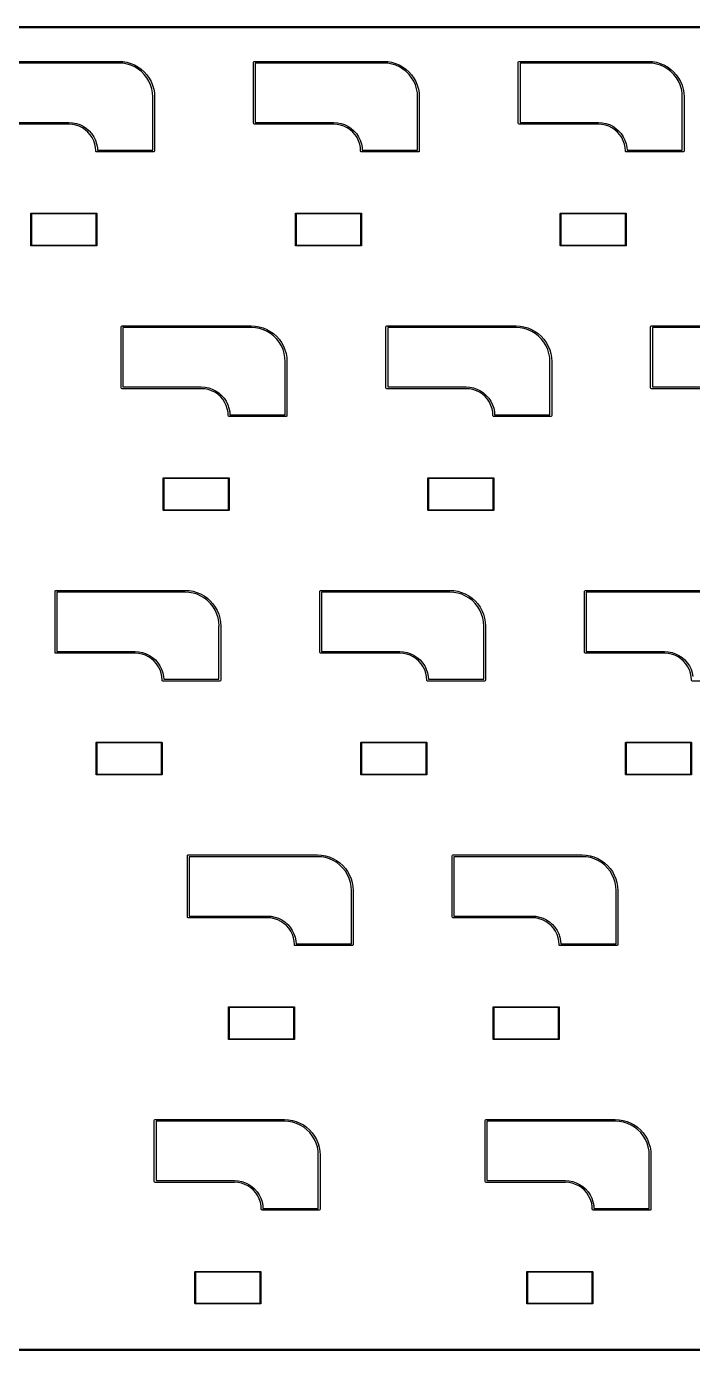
# Model space of a CAD drawing. Extents: x 19 to 403, y -177 to -75.
# Drawn here: x 286.3 to 334.2, y -177.1 to -81.7 of the extents above; entities that cross this region are included whole.
import ezdxf

# ---------------------------------------------------------------- set-up
doc = ezdxf.new("R2010")
doc.units = 0
doc.layers.add('BLACK', color=7, linetype='CONTINUOUS')

msp = doc.modelspace()

# ---------------------------------------------------------------- linework, layer by layer
at = {"layer": 'BLACK', "linetype": 'CONTINUOUS'}
for p, q in [((335.122, -81.8069), (211.139, -81.8087)), ((211.143, -81.7087), (335.122, -81.7069)), ((283.625, -84.2177), (292.925, -84.2177)), ((292.925, -84.3447), (283.688, -84.3447)), ((292.925, -84.2177), (293.212, -84.2339)), ((292.934, -84.3409), (292.925, -84.3447)), ((293.219, -84.3581), (292.934, -84.3409)), ((293.212, -84.2339), (293.495, -84.282)), ((293.509, -84.4112), (293.219, -84.3581)), ((293.495, -84.282), (293.772, -84.3616)), ((293.791, -84.4989), (293.509, -84.4112)), ((293.772, -84.3616), (294.037, -84.4716)), ((294.059, -84.6199), (293.791, -84.4989)), ((294.037, -84.4716), (294.289, -84.6107)), ((294.312, -84.7724), (294.059, -84.6199)), ((294.289, -84.6107), (294.523, -84.777)), ((294.544, -84.9542), (294.312, -84.7724)), ((294.523, -84.777), (294.738, -84.9686)), ((302.611, -84.2812), (302.63, -84.2363)), ((302.611, -88.6812), (302.611, -84.2812)), ((302.63, -84.2363), (302.675, -84.2177)), ((302.675, -84.2177), (311.975, -84.2177)), ((311.975, -84.3447), (302.738, -84.3447)), ((302.738, -84.3447), (302.738, -88.6178)), ((311.975, -84.2177), (312.262, -84.2339)), ((311.984, -84.3409), (311.975, -84.3447)), ((312.269, -84.3581), (311.984, -84.3409)), ((312.262, -84.2339), (312.545, -84.282)), ((312.559, -84.4112), (312.269, -84.3581)), ((312.545, -84.282), (312.822, -84.3616)), ((312.841, -84.4989), (312.559, -84.4112)), ((312.822, -84.3616), (313.087, -84.4716)), ((313.109, -84.6199), (312.841, -84.4989)), ((313.087, -84.4716), (313.339, -84.6107)), ((313.362, -84.7724), (313.109, -84.6199)), ((313.339, -84.6107), (313.573, -84.777)), ((313.594, -84.9542), (313.362, -84.7724)), ((313.573, -84.777), (313.788, -84.9686)), ((321.661, -84.2812), (321.68, -84.2363)), ((321.661, -88.6812), (321.661, -84.2812)), ((321.68, -84.2363), (321.725, -84.2177)), ((321.725, -84.2177), (331.025, -84.2177)), ((331.025, -84.3447), (321.788, -84.3447)), ((321.788, -84.3447), (321.788, -88.6178)), ((331.025, -84.2177), (331.312, -84.2339)), ((331.034, -84.3409), (331.025, -84.3447)), ((331.319, -84.3581), (331.034, -84.3409)), ((331.312, -84.2339), (331.595, -84.282)), ((331.609, -84.4112), (331.319, -84.3581)), ((331.595, -84.282), (331.872, -84.3616)), ((331.891, -84.4989), (331.609, -84.4112)), ((331.872, -84.3616), (332.137, -84.4716)), ((332.159, -84.6199), (331.891, -84.4989)), ((332.137, -84.4716), (332.389, -84.6107)), ((332.412, -84.7724), (332.159, -84.6199)), ((332.389, -84.6107), (332.623, -84.777)), ((332.644, -84.9542), (332.412, -84.7724)), ((332.623, -84.777), (332.838, -84.9686)), ((294.752, -85.1626), (294.544, -84.9542)), ((294.738, -84.9686), (294.929, -85.1829)), ((294.934, -85.3946), (294.752, -85.1626)), ((294.929, -85.1829), (295.096, -85.4174)), ((295.086, -85.6469), (294.934, -85.3946)), ((295.207, -85.9157), (295.086, -85.6469)), ((295.096, -85.4174), (295.235, -85.669)), ((295.235, -85.669), (295.345, -85.9346)), ((313.802, -85.1626), (313.594, -84.9542)), ((313.788, -84.9686), (313.979, -85.1829)), ((313.984, -85.3946), (313.802, -85.1626)), ((313.979, -85.1829), (314.146, -85.4174)), ((314.136, -85.6469), (313.984, -85.3946)), ((314.257, -85.9157), (314.136, -85.6469)), ((314.146, -85.4174), (314.285, -85.669)), ((314.285, -85.669), (314.395, -85.9346)), ((332.852, -85.1626), (332.644, -84.9542)), ((332.838, -84.9686), (333.029, -85.1829)), ((333.034, -85.3946), (332.852, -85.1626)), ((333.029, -85.1829), (333.196, -85.4174)), ((333.186, -85.6469), (333.034, -85.3946)), ((333.307, -85.9157), (333.186, -85.6469)), ((333.196, -85.4174), (333.335, -85.669)), ((333.335, -85.669), (333.445, -85.9346)), ((295.295, -86.1971), (295.207, -85.9157)), ((295.348, -86.487), (295.295, -86.1971)), ((295.345, -85.9346), (295.424, -86.2108)), ((295.365, -86.772), (295.348, -86.487)), ((295.424, -86.2108), (295.472, -86.4942)), ((295.472, -86.4942), (295.488, -86.7811)), ((314.345, -86.1971), (314.257, -85.9157)), ((314.398, -86.487), (314.345, -86.1971)), ((314.395, -85.9346), (314.474, -86.2108)), ((314.415, -86.772), (314.398, -86.487)), ((314.474, -86.2108), (314.522, -86.4942)), ((314.522, -86.4942), (314.538, -86.7811)), ((333.395, -86.1971), (333.307, -85.9157)), ((333.448, -86.487), (333.395, -86.1971)), ((333.445, -85.9346), (333.524, -86.2108)), ((333.465, -86.772), (333.448, -86.487)), ((333.524, -86.2108), (333.572, -86.4942)), ((333.572, -86.4942), (333.588, -86.7811)), ((295.361, -86.7812), (295.362, -86.7811)), ((295.361, -90.6178), (295.361, -86.7812)), ((295.362, -86.7811), (295.365, -86.772)), ((295.488, -86.7811), (295.488, -86.7812)), ((295.488, -86.7812), (295.488, -90.6812)), ((314.411, -86.7812), (314.412, -86.7811)), ((314.411, -90.6178), (314.411, -86.7812)), ((314.412, -86.7811), (314.415, -86.772)), ((314.538, -86.7811), (314.538, -86.7812)), ((314.538, -86.7812), (314.538, -90.6812)), ((333.462, -86.7811), (333.465, -86.772)), ((333.462, -86.7812), (333.462, -86.7811)), ((333.462, -90.6178), (333.462, -86.7812)), ((333.588, -86.7811), (333.589, -86.7812)), ((333.589, -86.7812), (333.589, -90.6812)), ((283.688, -88.6178), (289.325, -88.6178)), ((289.325, -88.6178), (289.594, -88.6354)), ((289.594, -88.6354), (289.859, -88.6881)), ((302.738, -88.6178), (308.375, -88.6178)), ((308.375, -88.6178), (308.644, -88.6354)), ((308.644, -88.6354), (308.909, -88.6881)), ((321.788, -88.6178), (327.425, -88.6178)), ((327.425, -88.6178), (327.694, -88.6354)), ((327.694, -88.6354), (327.959, -88.6881)), ((289.325, -88.7447), (283.625, -88.7447)), ((289.334, -88.7412), (289.325, -88.7447)), ((289.578, -88.7572), (289.334, -88.7412)), ((289.827, -88.8067), (289.578, -88.7572)), ((290.068, -88.8883), (289.827, -88.8067)), ((289.859, -88.6881), (290.115, -88.7748)), ((290.295, -89.0006), (290.068, -88.8883)), ((290.115, -88.7748), (290.357, -88.8942)), ((290.506, -89.1416), (290.295, -89.0006)), ((290.357, -88.8942), (290.581, -89.0442)), ((290.697, -89.309), (290.506, -89.1416)), ((290.581, -89.0442), (290.784, -89.2221)), ((290.865, -89.4999), (290.697, -89.309)), ((290.784, -89.2221), (290.962, -89.4251)), ((291.006, -89.7109), (290.865, -89.4999)), ((290.962, -89.4251), (291.112, -89.6495)), ((302.63, -88.7262), (302.611, -88.6812)), ((302.675, -88.7447), (302.63, -88.7262)), ((308.375, -88.7447), (302.675, -88.7447)), ((308.384, -88.7412), (308.375, -88.7447)), ((308.628, -88.7572), (308.384, -88.7412)), ((308.877, -88.8067), (308.628, -88.7572)), ((309.118, -88.8883), (308.877, -88.8067)), ((308.909, -88.6881), (309.165, -88.7748)), ((309.345, -89.0006), (309.118, -88.8883)), ((309.165, -88.7748), (309.407, -88.8942)), ((309.556, -89.1416), (309.345, -89.0006)), ((309.407, -88.8942), (309.631, -89.0442)), ((309.747, -89.309), (309.556, -89.1416)), ((309.631, -89.0442), (309.834, -89.2221)), ((309.915, -89.4999), (309.747, -89.309)), ((309.834, -89.2221), (310.012, -89.4251)), ((310.056, -89.7109), (309.915, -89.4999)), ((310.012, -89.4251), (310.162, -89.6495)), ((321.68, -88.7262), (321.661, -88.6812)), ((321.725, -88.7447), (321.68, -88.7262)), ((327.425, -88.7447), (321.725, -88.7447)), ((327.434, -88.7412), (327.425, -88.7447)), ((327.678, -88.7572), (327.434, -88.7412)), ((327.927, -88.8067), (327.678, -88.7572)), ((328.168, -88.8883), (327.927, -88.8067)), ((327.959, -88.6881), (328.215, -88.7748)), ((328.395, -89.0006), (328.168, -88.8883)), ((328.215, -88.7748), (328.457, -88.8942)), ((328.606, -89.1416), (328.395, -89.0006)), ((328.457, -88.8942), (328.681, -89.0442)), ((328.797, -89.309), (328.606, -89.1416)), ((328.681, -89.0442), (328.884, -89.2221)), ((328.965, -89.4999), (328.797, -89.309)), ((328.884, -89.2221), (329.062, -89.4251)), ((329.106, -89.7109), (328.965, -89.4999)), ((329.062, -89.4251), (329.212, -89.6495)), ((291.118, -89.9386), (291.006, -89.7109)), ((291.112, -89.6495), (291.231, -89.8916)), ((291.199, -90.179), (291.118, -89.9386)), ((291.249, -90.4279), (291.199, -90.179)), ((291.231, -89.8916), (291.318, -90.1472)), ((291.265, -90.6727), (291.249, -90.4279)), ((291.318, -90.1472), (291.371, -90.4119)), ((291.371, -90.4119), (291.384, -90.6178)), ((310.168, -89.9386), (310.056, -89.7109)), ((310.162, -89.6495), (310.281, -89.8916)), ((310.249, -90.179), (310.168, -89.9386)), ((310.299, -90.4279), (310.249, -90.179)), ((310.281, -89.8916), (310.368, -90.1472)), ((310.315, -90.6727), (310.299, -90.4279)), ((310.368, -90.1472), (310.421, -90.4119)), ((310.421, -90.4119), (310.434, -90.6178)), ((329.218, -89.9386), (329.106, -89.7109)), ((329.212, -89.6495), (329.331, -89.8916)), ((329.299, -90.179), (329.218, -89.9386)), ((329.349, -90.4279), (329.299, -90.179)), ((329.331, -89.8916), (329.418, -90.1472)), ((329.365, -90.6727), (329.349, -90.4279)), ((329.418, -90.1472), (329.471, -90.4119)), ((329.471, -90.4119), (329.484, -90.6178)), ((291.262, -90.6812), (291.265, -90.6727)), ((291.272, -90.7076), (291.262, -90.6812)), ((291.262, -90.6812), (291.262, -90.6812)), ((291.28, -90.7261), (291.272, -90.7076)), ((291.28, -90.7262), (291.28, -90.7261)), ((291.28, -90.7261), (291.28, -90.7261)), ((291.299, -90.7339), (291.28, -90.7262)), ((291.325, -90.7447), (291.299, -90.7339)), ((295.425, -90.7447), (291.325, -90.7447)), ((291.384, -90.6178), (295.361, -90.6178)), ((295.47, -90.7262), (295.425, -90.7447)), ((295.488, -90.6812), (295.47, -90.7262)), ((310.311, -90.6812), (310.315, -90.6727)), ((310.322, -90.7076), (310.311, -90.6812)), ((310.311, -90.6812), (310.311, -90.6812)), ((310.33, -90.7261), (310.322, -90.7076)), ((310.33, -90.7262), (310.33, -90.7261)), ((310.33, -90.7261), (310.33, -90.7261)), ((310.349, -90.7339), (310.33, -90.7262)), ((310.375, -90.7447), (310.349, -90.7339)), ((314.475, -90.7447), (310.375, -90.7447)), ((310.434, -90.6178), (314.411, -90.6178)), ((314.52, -90.7262), (314.475, -90.7447)), ((314.538, -90.6812), (314.52, -90.7262)), ((329.361, -90.6812), (329.365, -90.6727)), ((329.372, -90.7076), (329.361, -90.6812)), ((329.361, -90.6812), (329.361, -90.6812)), ((329.38, -90.7261), (329.372, -90.7076)), ((329.38, -90.7262), (329.38, -90.7261)), ((329.38, -90.7261), (329.38, -90.7261)), ((329.399, -90.7339), (329.38, -90.7262)), ((329.425, -90.7447), (329.399, -90.7339)), ((333.525, -90.7447), (329.425, -90.7447)), ((329.484, -90.6178), (333.462, -90.6178)), ((333.57, -90.7262), (333.525, -90.7447)), ((333.589, -90.6812), (333.57, -90.7262)), ((286.582, -95.1795), (286.589, -95.1618)), ((286.582, -97.4795), (286.582, -95.1795)), ((286.589, -95.1618), (286.607, -95.1545)), ((286.607, -95.1545), (291.307, -95.1545)), ((286.632, -95.2045), (286.632, -97.4545)), ((291.282, -95.2045), (286.632, -95.2045)), ((291.282, -97.4545), (291.282, -95.2045)), ((291.307, -95.1545), (291.324, -95.1618)), ((291.324, -95.1618), (291.332, -95.1795)), ((291.332, -95.1795), (291.332, -97.4795)), ((305.632, -95.1795), (305.639, -95.1618)), ((305.632, -97.4795), (305.632, -95.1795)), ((305.639, -95.1618), (305.657, -95.1545)), ((305.657, -95.1545), (310.357, -95.1545)), ((305.682, -95.2045), (305.682, -97.4545)), ((310.332, -95.2045), (305.682, -95.2045)), ((310.332, -97.4545), (310.332, -95.2045)), ((310.357, -95.1545), (310.374, -95.1618)), ((310.374, -95.1618), (310.382, -95.1795)), ((310.382, -95.1795), (310.382, -97.4795)), ((324.682, -95.1795), (324.689, -95.1618)), ((324.682, -97.4795), (324.682, -95.1795)), ((324.689, -95.1618), (324.707, -95.1545)), ((324.707, -95.1545), (329.407, -95.1545)), ((324.732, -95.2045), (324.732, -97.4545)), ((329.382, -95.2045), (324.732, -95.2045)), ((329.382, -97.4545), (329.382, -95.2045)), ((329.407, -95.1545), (329.424, -95.1618)), ((329.424, -95.1618), (329.432, -95.1795)), ((329.432, -95.1795), (329.432, -97.4795)), ((286.589, -97.4972), (286.582, -97.4795)), ((286.607, -97.5045), (286.589, -97.4972)), ((291.307, -97.5045), (286.607, -97.5045)), ((286.632, -97.4545), (291.282, -97.4545)), ((291.324, -97.4972), (291.307, -97.5045)), ((291.332, -97.4795), (291.324, -97.4972)), ((305.639, -97.4972), (305.632, -97.4795)), ((305.657, -97.5045), (305.639, -97.4972)), ((310.357, -97.5045), (305.657, -97.5045)), ((305.682, -97.4545), (310.332, -97.4545)), ((310.374, -97.4972), (310.357, -97.5045)), ((310.382, -97.4795), (310.374, -97.4972)), ((324.689, -97.4972), (324.682, -97.4795)), ((324.707, -97.5045), (324.689, -97.4972)), ((329.407, -97.5045), (324.707, -97.5045)), ((324.732, -97.4545), (329.382, -97.4545)), ((329.424, -97.4972), (329.407, -97.5045)), ((329.432, -97.4795), (329.424, -97.4972)), ((293.087, -103.331), (293.105, -103.286)), ((293.087, -107.731), (293.087, -103.331)), ((293.105, -103.286), (293.15, -103.268)), ((293.15, -103.268), (302.45, -103.268)), ((302.45, -103.395), (293.214, -103.395)), ((293.214, -103.395), (293.214, -107.668)), ((302.45, -103.268), (302.737, -103.284)), ((302.459, -103.391), (302.45, -103.395)), ((302.744, -103.408), (302.459, -103.391)), ((302.737, -103.284), (303.02, -103.332)), ((303.034, -103.461), (302.744, -103.408)), ((303.02, -103.332), (303.297, -103.412)), ((303.316, -103.549), (303.034, -103.461)), ((303.297, -103.412), (303.562, -103.522)), ((303.584, -103.67), (303.316, -103.549)), ((303.562, -103.522), (303.814, -103.661)), ((303.837, -103.822), (303.584, -103.67)), ((303.814, -103.661), (304.048, -103.827)), ((304.069, -104.004), (303.837, -103.822)), ((304.048, -103.827), (304.263, -104.019)), ((312.137, -103.331), (312.155, -103.286)), ((312.137, -107.731), (312.137, -103.331)), ((312.155, -103.286), (312.2, -103.268)), ((312.2, -103.268), (321.5, -103.268)), ((321.5, -103.395), (312.263, -103.395)), ((312.263, -103.395), (312.263, -107.668)), ((321.5, -103.268), (321.787, -103.284)), ((321.509, -103.391), (321.5, -103.395)), ((321.794, -103.408), (321.509, -103.391)), ((321.787, -103.284), (322.07, -103.332)), ((322.084, -103.461), (321.794, -103.408)), ((322.07, -103.332), (322.347, -103.412)), ((322.366, -103.549), (322.084, -103.461)), ((322.347, -103.412), (322.612, -103.522)), ((322.634, -103.67), (322.366, -103.549)), ((322.612, -103.522), (322.864, -103.661)), ((322.887, -103.822), (322.634, -103.67)), ((322.864, -103.661), (323.098, -103.827)), ((323.119, -104.004), (322.887, -103.822)), ((323.098, -103.827), (323.313, -104.019)), ((331.186, -103.331), (331.205, -103.286)), ((331.186, -107.731), (331.186, -103.331)), ((331.205, -103.286), (331.25, -103.268)), ((331.25, -103.268), (340.55, -103.268)), ((340.55, -103.395), (331.313, -103.395)), ((331.313, -103.395), (331.313, -107.668)), ((304.277, -104.213), (304.069, -104.004)), ((304.263, -104.019), (304.454, -104.233)), ((304.459, -104.445), (304.277, -104.213)), ((304.454, -104.233), (304.621, -104.467)), ((304.611, -104.697), (304.459, -104.445)), ((304.732, -104.966), (304.611, -104.697)), ((304.621, -104.467), (304.76, -104.719)), ((304.76, -104.719), (304.87, -104.985)), ((323.327, -104.213), (323.119, -104.004)), ((323.313, -104.019), (323.504, -104.233)), ((323.509, -104.445), (323.327, -104.213)), ((323.504, -104.233), (323.671, -104.467)), ((323.661, -104.697), (323.509, -104.445)), ((323.782, -104.966), (323.661, -104.697)), ((323.671, -104.467), (323.81, -104.719)), ((323.81, -104.719), (323.92, -104.985)), ((304.82, -105.247), (304.732, -104.966)), ((304.873, -105.537), (304.82, -105.247)), ((304.87, -104.985), (304.949, -105.261)), ((304.89, -105.822), (304.873, -105.537)), ((304.887, -105.831), (304.89, -105.822)), ((304.887, -109.668), (304.887, -105.831)), ((304.887, -105.831), (304.887, -105.831)), ((304.949, -105.261), (304.997, -105.544)), ((304.997, -105.544), (305.013, -105.831)), ((305.013, -105.831), (305.013, -105.831)), ((305.013, -105.831), (305.013, -109.731)), ((323.87, -105.247), (323.782, -104.966)), ((323.923, -105.537), (323.87, -105.247)), ((323.92, -104.985), (323.999, -105.261)), ((323.94, -105.822), (323.923, -105.537)), ((323.936, -109.668), (323.936, -105.831)), ((323.936, -105.831), (323.937, -105.831)), ((323.937, -105.831), (323.94, -105.822)), ((323.999, -105.261), (324.047, -105.544)), ((324.047, -105.544), (324.063, -105.831)), ((324.063, -105.831), (324.063, -105.831)), ((324.063, -105.831), (324.063, -109.731)), ((293.105, -107.776), (293.087, -107.731)), ((293.214, -107.668), (298.85, -107.668)), ((298.85, -107.668), (299.119, -107.685)), ((299.119, -107.685), (299.384, -107.738)), ((299.384, -107.738), (299.64, -107.825)), ((312.155, -107.776), (312.137, -107.731)), ((312.263, -107.668), (317.9, -107.668)), ((317.9, -107.668), (318.169, -107.685)), ((318.169, -107.685), (318.434, -107.738)), ((318.434, -107.738), (318.69, -107.825)), ((331.205, -107.776), (331.186, -107.731)), ((331.313, -107.668), (336.95, -107.668)), ((293.15, -107.795), (293.105, -107.776)), ((298.85, -107.795), (293.15, -107.795)), ((298.859, -107.791), (298.85, -107.795)), ((299.103, -107.807), (298.859, -107.791)), ((299.352, -107.857), (299.103, -107.807)), ((299.593, -107.938), (299.352, -107.857)), ((299.82, -108.051), (299.593, -107.938)), ((299.64, -107.825), (299.882, -107.944)), ((300.031, -108.192), (299.82, -108.051)), ((299.882, -107.944), (300.106, -108.094)), ((300.222, -108.359), (300.031, -108.192)), ((300.106, -108.094), (300.309, -108.272)), ((300.39, -108.55), (300.222, -108.359)), ((300.309, -108.272), (300.487, -108.475)), ((300.531, -108.761), (300.39, -108.55)), ((300.487, -108.475), (300.637, -108.7)), ((312.2, -107.795), (312.155, -107.776)), ((317.9, -107.795), (312.2, -107.795)), ((317.909, -107.791), (317.9, -107.795)), ((318.153, -107.807), (317.909, -107.791)), ((318.402, -107.857), (318.153, -107.807)), ((318.643, -107.938), (318.402, -107.857)), ((318.87, -108.051), (318.643, -107.938)), ((318.69, -107.825), (318.932, -107.944)), ((319.081, -108.192), (318.87, -108.051)), ((318.932, -107.944), (319.156, -108.094)), ((319.272, -108.359), (319.081, -108.192)), ((319.156, -108.094), (319.359, -108.272)), ((319.44, -108.55), (319.272, -108.359)), ((319.359, -108.272), (319.537, -108.475)), ((319.581, -108.761), (319.44, -108.55)), ((319.537, -108.475), (319.687, -108.7)), ((331.25, -107.795), (331.205, -107.776)), ((336.95, -107.795), (331.25, -107.795)), ((300.643, -108.989), (300.531, -108.761)), ((300.637, -108.7), (300.756, -108.942)), ((300.724, -109.229), (300.643, -108.989)), ((300.774, -109.478), (300.724, -109.229)), ((300.756, -108.942), (300.843, -109.197)), ((300.79, -109.723), (300.774, -109.478)), ((300.843, -109.197), (300.896, -109.462)), ((300.896, -109.462), (300.909, -109.668)), ((319.693, -108.989), (319.581, -108.761)), ((319.687, -108.7), (319.806, -108.942)), ((319.774, -109.229), (319.693, -108.989)), ((319.824, -109.478), (319.774, -109.229)), ((319.806, -108.942), (319.893, -109.197)), ((319.84, -109.723), (319.824, -109.478)), ((319.893, -109.197), (319.946, -109.462)), ((319.946, -109.462), (319.959, -109.668)), ((300.786, -109.731), (300.79, -109.723)), ((300.797, -109.758), (300.786, -109.731)), ((300.786, -109.731), (300.786, -109.731)), ((300.805, -109.776), (300.797, -109.758)), ((300.824, -109.784), (300.805, -109.776)), ((300.805, -109.776), (300.805, -109.776)), ((300.805, -109.776), (300.805, -109.776)), ((300.85, -109.795), (300.824, -109.784)), ((304.95, -109.795), (300.85, -109.795)), ((300.909, -109.668), (304.887, -109.668)), ((304.995, -109.776), (304.95, -109.795)), ((305.013, -109.731), (304.995, -109.776)), ((319.837, -109.731), (319.84, -109.723)), ((319.847, -109.758), (319.837, -109.731)), ((319.837, -109.731), (319.837, -109.731)), ((319.855, -109.776), (319.847, -109.758)), ((319.874, -109.784), (319.855, -109.776)), ((319.855, -109.776), (319.855, -109.776)), ((319.855, -109.776), (319.855, -109.776)), ((319.9, -109.795), (319.874, -109.784)), ((324, -109.795), (319.9, -109.795)), ((319.959, -109.668), (323.936, -109.668)), ((324.045, -109.776), (324, -109.795)), ((324.063, -109.731), (324.045, -109.776)), ((296.107, -114.23), (296.114, -114.212)), ((296.107, -116.529), (296.107, -114.23)), ((296.114, -114.212), (296.132, -114.204)), ((296.132, -114.204), (300.832, -114.204)), ((296.157, -114.254), (296.157, -116.504)), ((300.807, -114.254), (296.157, -114.254)), ((300.807, -116.504), (300.807, -114.254)), ((300.832, -114.204), (300.849, -114.212)), ((300.849, -114.212), (300.857, -114.23)), ((300.857, -114.23), (300.857, -116.529)), ((315.157, -114.23), (315.164, -114.212)), ((315.157, -116.529), (315.157, -114.23)), ((315.164, -114.212), (315.182, -114.204)), ((315.182, -114.204), (319.882, -114.204)), ((315.207, -114.254), (315.207, -116.504)), ((319.857, -114.254), (315.207, -114.254)), ((319.857, -116.504), (319.857, -114.254)), ((319.882, -114.204), (319.899, -114.212)), ((319.899, -114.212), (319.907, -114.23)), ((319.907, -114.23), (319.907, -116.529)), ((296.114, -116.547), (296.107, -116.529)), ((296.132, -116.554), (296.114, -116.547)), ((300.832, -116.554), (296.132, -116.554)), ((296.157, -116.504), (300.807, -116.504)), ((300.849, -116.547), (300.832, -116.554)), ((300.857, -116.529), (300.849, -116.547)), ((315.164, -116.547), (315.157, -116.529)), ((315.182, -116.554), (315.164, -116.547)), ((319.882, -116.554), (315.182, -116.554)), ((315.207, -116.504), (319.857, -116.504)), ((319.899, -116.547), (319.882, -116.554)), ((319.907, -116.529), (319.899, -116.547)), ((288.324, -122.381), (288.343, -122.336)), ((288.324, -126.781), (288.324, -122.381)), ((288.343, -122.336), (288.387, -122.318)), ((288.387, -122.318), (297.688, -122.318)), ((297.688, -122.445), (288.451, -122.445)), ((288.451, -122.445), (288.451, -126.718)), ((297.688, -122.318), (297.975, -122.334)), ((297.697, -122.441), (297.688, -122.445)), ((297.982, -122.458), (297.697, -122.441)), ((297.975, -122.334), (298.258, -122.382)), ((298.272, -122.511), (297.982, -122.458)), ((298.258, -122.382), (298.534, -122.462)), ((298.553, -122.599), (298.272, -122.511)), ((298.534, -122.462), (298.8, -122.572)), ((298.822, -122.72), (298.553, -122.599)), ((298.8, -122.572), (299.051, -122.711)), ((299.074, -122.872), (298.822, -122.72)), ((299.051, -122.711), (299.286, -122.877)), ((299.306, -123.054), (299.074, -122.872)), ((299.286, -122.877), (299.5, -123.069)), ((307.374, -122.381), (307.393, -122.336)), ((307.374, -126.781), (307.374, -122.381)), ((307.393, -122.336), (307.438, -122.318)), ((307.438, -122.318), (316.738, -122.318)), ((316.738, -122.445), (307.501, -122.445)), ((307.501, -122.445), (307.501, -126.718)), ((316.738, -122.318), (317.025, -122.334)), ((316.747, -122.441), (316.738, -122.445)), ((317.032, -122.458), (316.747, -122.441)), ((317.025, -122.334), (317.308, -122.382)), ((317.322, -122.511), (317.032, -122.458)), ((317.308, -122.382), (317.584, -122.462)), ((317.603, -122.599), (317.322, -122.511)), ((317.584, -122.462), (317.85, -122.572)), ((317.872, -122.72), (317.603, -122.599)), ((317.85, -122.572), (318.101, -122.711)), ((318.124, -122.872), (317.872, -122.72)), ((318.101, -122.711), (318.336, -122.877)), ((318.356, -123.054), (318.124, -122.872)), ((318.336, -122.877), (318.55, -123.069)), ((326.424, -122.381), (326.443, -122.336)), ((326.424, -126.781), (326.424, -122.381)), ((326.443, -122.336), (326.488, -122.318)), ((326.488, -122.318), (335.787, -122.318)), ((335.787, -122.445), (326.551, -122.445)), ((326.551, -122.445), (326.551, -126.718)), ((299.515, -123.263), (299.306, -123.054)), ((299.5, -123.069), (299.692, -123.283)), ((299.696, -123.495), (299.515, -123.263)), ((299.692, -123.283), (299.858, -123.517)), ((299.849, -123.747), (299.696, -123.495)), ((299.97, -124.016), (299.849, -123.747)), ((299.858, -123.517), (299.997, -123.769)), ((299.997, -123.769), (300.107, -124.035)), ((318.565, -123.263), (318.356, -123.054)), ((318.55, -123.069), (318.742, -123.283)), ((318.746, -123.495), (318.565, -123.263)), ((318.742, -123.283), (318.908, -123.517)), ((318.899, -123.747), (318.746, -123.495)), ((319.02, -124.016), (318.899, -123.747)), ((318.908, -123.517), (319.047, -123.769)), ((319.047, -123.769), (319.157, -124.035)), ((300.057, -124.297), (299.97, -124.016)), ((300.111, -124.587), (300.057, -124.297)), ((300.107, -124.035), (300.187, -124.311)), ((300.128, -124.872), (300.111, -124.587)), ((300.124, -124.881), (300.128, -124.872)), ((300.124, -128.718), (300.124, -124.881)), ((300.124, -124.881), (300.124, -124.881)), ((300.187, -124.311), (300.235, -124.594)), ((300.235, -124.594), (300.251, -124.881)), ((300.251, -124.881), (300.251, -124.881)), ((300.251, -124.881), (300.251, -128.781)), ((319.107, -124.297), (319.02, -124.016)), ((319.161, -124.587), (319.107, -124.297)), ((319.157, -124.035), (319.237, -124.311)), ((319.178, -124.872), (319.161, -124.587)), ((319.174, -124.881), (319.178, -124.872)), ((319.174, -128.718), (319.174, -124.881)), ((319.174, -124.881), (319.174, -124.881)), ((319.237, -124.311), (319.285, -124.594)), ((319.285, -124.594), (319.301, -124.881)), ((319.301, -124.881), (319.301, -124.881)), ((319.301, -124.881), (319.301, -128.781)), ((288.343, -126.826), (288.324, -126.781)), ((288.451, -126.718), (294.087, -126.718)), ((294.087, -126.718), (294.357, -126.735)), ((294.357, -126.735), (294.622, -126.788)), ((294.622, -126.788), (294.877, -126.875)), ((307.393, -126.826), (307.374, -126.781)), ((307.501, -126.718), (313.137, -126.718)), ((313.137, -126.718), (313.407, -126.735)), ((313.407, -126.735), (313.672, -126.788)), ((313.672, -126.788), (313.927, -126.875)), ((326.443, -126.826), (326.424, -126.781)), ((326.551, -126.718), (332.188, -126.718)), ((332.188, -126.718), (332.457, -126.735)), ((332.457, -126.735), (332.722, -126.788)), ((332.722, -126.788), (332.977, -126.875)), ((288.387, -126.845), (288.343, -126.826)), ((294.087, -126.845), (288.387, -126.845)), ((294.096, -126.841), (294.087, -126.845)), ((294.341, -126.857), (294.096, -126.841)), ((294.59, -126.907), (294.341, -126.857)), ((294.83, -126.988), (294.59, -126.907)), ((295.058, -127.101), (294.83, -126.988)), ((294.877, -126.875), (295.119, -126.994)), ((295.269, -127.242), (295.058, -127.101)), ((295.119, -126.994), (295.344, -127.144)), ((295.46, -127.409), (295.269, -127.242)), ((295.344, -127.144), (295.547, -127.322)), ((295.627, -127.6), (295.46, -127.409)), ((295.547, -127.322), (295.725, -127.525)), ((295.768, -127.811), (295.627, -127.6)), ((295.725, -127.525), (295.875, -127.75)), ((295.875, -127.75), (295.994, -127.992)), ((307.438, -126.845), (307.393, -126.826)), ((313.137, -126.845), (307.438, -126.845)), ((313.146, -126.841), (313.137, -126.845)), ((313.391, -126.857), (313.146, -126.841)), ((313.64, -126.907), (313.391, -126.857)), ((313.88, -126.988), (313.64, -126.907)), ((314.108, -127.101), (313.88, -126.988)), ((313.927, -126.875), (314.169, -126.994)), ((314.319, -127.242), (314.108, -127.101)), ((314.169, -126.994), (314.394, -127.144)), ((314.51, -127.409), (314.319, -127.242)), ((314.394, -127.144), (314.597, -127.322)), ((314.677, -127.6), (314.51, -127.409)), ((314.597, -127.322), (314.775, -127.525)), ((314.818, -127.811), (314.677, -127.6)), ((314.775, -127.525), (314.925, -127.75)), ((314.925, -127.75), (315.044, -127.992)), ((326.488, -126.845), (326.443, -126.826)), ((332.188, -126.845), (326.488, -126.845)), ((332.196, -126.841), (332.188, -126.845)), ((332.441, -126.857), (332.196, -126.841)), ((332.69, -126.907), (332.441, -126.857)), ((332.93, -126.988), (332.69, -126.907)), ((333.158, -127.101), (332.93, -126.988)), ((332.977, -126.875), (333.219, -126.994)), ((333.369, -127.242), (333.158, -127.101)), ((333.219, -126.994), (333.444, -127.144)), ((333.56, -127.409), (333.369, -127.242)), ((333.444, -127.144), (333.647, -127.322)), ((333.727, -127.6), (333.56, -127.409)), ((333.647, -127.322), (333.825, -127.525)), ((333.868, -127.811), (333.727, -127.6)), ((333.825, -127.525), (333.975, -127.75)), ((333.975, -127.75), (334.094, -127.992)), ((295.88, -128.039), (295.768, -127.811)), ((295.962, -128.279), (295.88, -128.039)), ((296.012, -128.528), (295.962, -128.279)), ((295.994, -127.992), (296.081, -128.247)), ((296.028, -128.773), (296.012, -128.528)), ((296.081, -128.247), (296.133, -128.512)), ((296.133, -128.512), (296.147, -128.718)), ((296.147, -128.718), (300.124, -128.718)), ((314.93, -128.039), (314.818, -127.811)), ((315.012, -128.279), (314.93, -128.039)), ((315.062, -128.528), (315.012, -128.279)), ((315.044, -127.992), (315.131, -128.247)), ((315.078, -128.773), (315.062, -128.528)), ((315.131, -128.247), (315.183, -128.512)), ((315.183, -128.512), (315.197, -128.718)), ((315.197, -128.718), (319.174, -128.718)), ((333.98, -128.039), (333.868, -127.811)), ((334.062, -128.279), (333.98, -128.039)), ((334.112, -128.528), (334.062, -128.279)), ((334.094, -127.992), (334.181, -128.247)), ((334.128, -128.773), (334.112, -128.528)), ((334.181, -128.247), (334.233, -128.512)), ((296.024, -128.781), (296.028, -128.773)), ((296.035, -128.808), (296.024, -128.781)), ((296.024, -128.781), (296.024, -128.781)), ((296.043, -128.826), (296.035, -128.808)), ((296.061, -128.834), (296.043, -128.826)), ((296.043, -128.826), (296.043, -128.826)), ((296.043, -128.826), (296.043, -128.826)), ((296.087, -128.845), (296.061, -128.834)), ((300.188, -128.845), (296.087, -128.845)), ((300.232, -128.826), (300.188, -128.845)), ((300.251, -128.781), (300.232, -128.826)), ((315.074, -128.781), (315.078, -128.773)), ((315.085, -128.808), (315.074, -128.781)), ((315.074, -128.781), (315.074, -128.781)), ((315.093, -128.826), (315.085, -128.808)), ((315.111, -128.834), (315.093, -128.826)), ((315.093, -128.826), (315.093, -128.826)), ((315.093, -128.826), (315.093, -128.826)), ((315.137, -128.845), (315.111, -128.834)), ((319.238, -128.845), (315.137, -128.845)), ((319.282, -128.826), (319.238, -128.845)), ((319.301, -128.781), (319.282, -128.826)), ((334.124, -128.781), (334.128, -128.773)), ((334.135, -128.808), (334.124, -128.781)), ((334.124, -128.781), (334.124, -128.781)), ((334.143, -128.826), (334.135, -128.808)), ((334.161, -128.834), (334.143, -128.826)), ((334.143, -128.826), (334.143, -128.826)), ((334.143, -128.826), (334.143, -128.826)), ((334.187, -128.845), (334.161, -128.834)), ((338.287, -128.845), (334.187, -128.845)), ((291.281, -133.279), (291.288, -133.262)), ((291.281, -135.579), (291.281, -133.279)), ((291.288, -133.262), (291.306, -133.255)), ((291.306, -133.255), (296.006, -133.255)), ((291.331, -133.304), (291.331, -135.554)), ((295.981, -133.304), (291.331, -133.304)), ((295.981, -135.554), (295.981, -133.304)), ((296.006, -133.255), (296.023, -133.262)), ((296.023, -133.262), (296.031, -133.279)), ((296.031, -133.279), (296.031, -135.579)), ((310.331, -133.279), (310.338, -133.262)), ((310.331, -135.579), (310.331, -133.279)), ((310.338, -133.262), (310.356, -133.255)), ((310.356, -133.255), (315.056, -133.255)), ((310.381, -133.304), (310.381, -135.554)), ((315.031, -133.304), (310.381, -133.304)), ((315.031, -135.554), (315.031, -133.304)), ((315.056, -133.255), (315.073, -133.262)), ((315.073, -133.262), (315.081, -133.279)), ((315.081, -133.279), (315.081, -135.579)), ((329.381, -133.279), (329.388, -133.262)), ((329.381, -135.579), (329.381, -133.279)), ((329.388, -133.262), (329.406, -133.255)), ((329.406, -133.255), (334.106, -133.255)), ((329.431, -133.304), (329.431, -135.554)), ((334.081, -133.304), (329.431, -133.304)), ((334.081, -135.554), (334.081, -133.304)), ((334.106, -133.255), (334.123, -133.262)), ((334.123, -133.262), (334.131, -133.279)), ((334.131, -133.279), (334.131, -135.579)), ((291.288, -135.597), (291.281, -135.579)), ((291.306, -135.605), (291.288, -135.597)), ((296.006, -135.605), (291.306, -135.605)), ((291.331, -135.554), (295.981, -135.554)), ((296.023, -135.597), (296.006, -135.605)), ((296.031, -135.579), (296.023, -135.597)), ((310.338, -135.597), (310.331, -135.579)), ((310.356, -135.605), (310.338, -135.597)), ((315.056, -135.605), (310.356, -135.605)), ((310.381, -135.554), (315.031, -135.554)), ((315.073, -135.597), (315.056, -135.605)), ((315.081, -135.579), (315.073, -135.597)), ((329.388, -135.597), (329.381, -135.579)), ((329.406, -135.605), (329.388, -135.597)), ((334.106, -135.605), (329.406, -135.605)), ((329.431, -135.554), (334.081, -135.554)), ((334.123, -135.597), (334.106, -135.605)), ((334.131, -135.579), (334.123, -135.597)), ((297.849, -141.431), (297.868, -141.386)), ((297.849, -145.831), (297.849, -141.431)), ((297.868, -141.386), (297.912, -141.368)), ((297.912, -141.368), (307.212, -141.368)), ((307.212, -141.495), (297.976, -141.495)), ((297.976, -141.495), (297.976, -145.768)), ((307.212, -141.368), (307.5, -141.384)), ((307.222, -141.491), (307.212, -141.495)), ((307.507, -141.508), (307.222, -141.491)), ((307.5, -141.384), (307.783, -141.432)), ((307.797, -141.561), (307.507, -141.508)), ((307.783, -141.432), (308.059, -141.512)), ((308.078, -141.649), (307.797, -141.561)), ((308.059, -141.512), (308.325, -141.622)), ((308.347, -141.77), (308.078, -141.649)), ((308.325, -141.622), (308.576, -141.761)), ((308.599, -141.922), (308.347, -141.77)), ((308.576, -141.761), (308.811, -141.927)), ((308.831, -142.104), (308.599, -141.922)), ((308.811, -141.927), (309.025, -142.119)), ((316.899, -141.431), (316.918, -141.386)), ((316.899, -145.831), (316.899, -141.431)), ((316.918, -141.386), (316.962, -141.368)), ((316.962, -141.368), (326.262, -141.368)), ((326.262, -141.495), (317.026, -141.495)), ((317.026, -141.495), (317.026, -145.768)), ((326.262, -141.368), (326.55, -141.384)), ((326.272, -141.491), (326.262, -141.495)), ((326.557, -141.508), (326.272, -141.491)), ((326.55, -141.384), (326.833, -141.432)), ((326.847, -141.561), (326.557, -141.508)), ((326.833, -141.432), (327.109, -141.512)), ((327.128, -141.649), (326.847, -141.561)), ((327.109, -141.512), (327.375, -141.622)), ((327.397, -141.77), (327.128, -141.649)), ((327.375, -141.622), (327.626, -141.761)), ((327.649, -141.922), (327.397, -141.77)), ((327.626, -141.761), (327.861, -141.927)), ((327.881, -142.104), (327.649, -141.922)), ((327.861, -141.927), (328.075, -142.119)), ((309.04, -142.313), (308.831, -142.104)), ((309.025, -142.119), (309.217, -142.333)), ((309.221, -142.545), (309.04, -142.313)), ((309.217, -142.333), (309.383, -142.567)), ((309.374, -142.797), (309.221, -142.545)), ((309.495, -143.066), (309.374, -142.797)), ((309.383, -142.567), (309.522, -142.819)), ((309.522, -142.819), (309.632, -143.085)), ((328.09, -142.313), (327.881, -142.104)), ((328.075, -142.119), (328.267, -142.333)), ((328.271, -142.545), (328.09, -142.313)), ((328.267, -142.333), (328.433, -142.567)), ((328.424, -142.797), (328.271, -142.545)), ((328.545, -143.066), (328.424, -142.797)), ((328.433, -142.567), (328.572, -142.819)), ((328.572, -142.819), (328.682, -143.085)), ((309.582, -143.347), (309.495, -143.066)), ((309.636, -143.637), (309.582, -143.347)), ((309.632, -143.085), (309.712, -143.361)), ((309.653, -143.922), (309.636, -143.637)), ((309.649, -143.931), (309.653, -143.922)), ((309.649, -147.768), (309.649, -143.931)), ((309.649, -143.931), (309.649, -143.931)), ((309.712, -143.361), (309.76, -143.644)), ((309.76, -143.644), (309.776, -143.931)), ((309.776, -143.931), (309.776, -143.931)), ((309.776, -143.931), (309.776, -147.831)), ((328.632, -143.347), (328.545, -143.066)), ((328.686, -143.637), (328.632, -143.347)), ((328.682, -143.085), (328.762, -143.361)), ((328.703, -143.922), (328.686, -143.637)), ((328.699, -143.931), (328.703, -143.922)), ((328.699, -147.768), (328.699, -143.931)), ((328.699, -143.931), (328.699, -143.931)), ((328.762, -143.361), (328.81, -143.644)), ((328.81, -143.644), (328.826, -143.931)), ((328.826, -143.931), (328.826, -143.931)), ((328.826, -143.931), (328.826, -147.831)), ((297.868, -145.876), (297.849, -145.831)), ((297.912, -145.895), (297.868, -145.876)), ((297.976, -145.768), (303.613, -145.768)), ((303.613, -145.768), (303.882, -145.785)), ((303.882, -145.785), (304.147, -145.838)), ((304.147, -145.838), (304.402, -145.925)), ((316.918, -145.876), (316.899, -145.831)), ((316.962, -145.895), (316.918, -145.876)), ((317.026, -145.768), (322.662, -145.768)), ((322.662, -145.768), (322.932, -145.785)), ((322.932, -145.785), (323.197, -145.838)), ((323.197, -145.838), (323.452, -145.925)), ((303.613, -145.895), (297.912, -145.895)), ((303.621, -145.891), (303.613, -145.895)), ((303.866, -145.907), (303.621, -145.891)), ((304.115, -145.957), (303.866, -145.907)), ((304.355, -146.038), (304.115, -145.957)), ((304.583, -146.151), (304.355, -146.038)), ((304.402, -145.925), (304.644, -146.044)), ((304.794, -146.292), (304.583, -146.151)), ((304.644, -146.044), (304.869, -146.194)), ((304.985, -146.459), (304.794, -146.292)), ((304.869, -146.194), (305.072, -146.372)), ((305.152, -146.65), (304.985, -146.459)), ((305.072, -146.372), (305.25, -146.575)), ((305.293, -146.861), (305.152, -146.65)), ((305.25, -146.575), (305.4, -146.8)), ((305.4, -146.8), (305.519, -147.042)), ((322.662, -145.895), (316.962, -145.895)), ((322.671, -145.891), (322.662, -145.895)), ((322.916, -145.907), (322.671, -145.891)), ((323.165, -145.957), (322.916, -145.907)), ((323.405, -146.038), (323.165, -145.957)), ((323.633, -146.151), (323.405, -146.038)), ((323.452, -145.925), (323.694, -146.044)), ((323.844, -146.292), (323.633, -146.151)), ((323.694, -146.044), (323.919, -146.194)), ((324.035, -146.459), (323.844, -146.292)), ((323.919, -146.194), (324.122, -146.372)), ((324.202, -146.65), (324.035, -146.459)), ((324.122, -146.372), (324.3, -146.575)), ((324.343, -146.861), (324.202, -146.65)), ((324.3, -146.575), (324.45, -146.8)), ((324.45, -146.8), (324.569, -147.042)), ((305.405, -147.089), (305.293, -146.861)), ((305.487, -147.329), (305.405, -147.089)), ((305.537, -147.578), (305.487, -147.329)), ((305.519, -147.042), (305.606, -147.297)), ((305.553, -147.823), (305.537, -147.578)), ((305.606, -147.297), (305.658, -147.562)), ((305.658, -147.562), (305.672, -147.768)), ((305.672, -147.768), (309.649, -147.768)), ((324.455, -147.089), (324.343, -146.861)), ((324.537, -147.329), (324.455, -147.089)), ((324.587, -147.578), (324.537, -147.329)), ((324.569, -147.042), (324.656, -147.297)), ((324.603, -147.823), (324.587, -147.578)), ((324.656, -147.297), (324.708, -147.562)), ((324.708, -147.562), (324.722, -147.768)), ((324.722, -147.768), (328.699, -147.768)), ((305.549, -147.831), (305.553, -147.823)), ((305.56, -147.858), (305.549, -147.831)), ((305.549, -147.831), (305.549, -147.831)), ((305.568, -147.876), (305.56, -147.858)), ((305.586, -147.884), (305.568, -147.876)), ((305.568, -147.876), (305.568, -147.876)), ((305.568, -147.876), (305.568, -147.876)), ((305.612, -147.895), (305.586, -147.884)), ((309.712, -147.895), (305.612, -147.895)), ((309.757, -147.876), (309.712, -147.895)), ((309.776, -147.831), (309.757, -147.876)), ((324.599, -147.831), (324.603, -147.823)), ((324.61, -147.858), (324.599, -147.831)), ((324.599, -147.831), (324.599, -147.831)), ((324.618, -147.876), (324.61, -147.858)), ((324.636, -147.884), (324.618, -147.876)), ((324.618, -147.876), (324.618, -147.876)), ((324.618, -147.876), (324.618, -147.876)), ((324.662, -147.895), (324.636, -147.884)), ((328.762, -147.895), (324.662, -147.895)), ((328.807, -147.876), (328.762, -147.895)), ((328.826, -147.831), (328.807, -147.876)), ((300.806, -152.329), (300.813, -152.312)), ((300.806, -154.629), (300.806, -152.329)), ((300.813, -152.312), (300.831, -152.304)), ((300.831, -152.304), (305.531, -152.304)), ((300.856, -152.355), (300.856, -154.605)), ((305.506, -152.355), (300.856, -152.355)), ((305.506, -154.605), (305.506, -152.355)), ((305.531, -152.304), (305.548, -152.312)), ((305.548, -152.312), (305.556, -152.329)), ((305.556, -152.329), (305.556, -154.629)), ((319.856, -152.329), (319.863, -152.312)), ((319.856, -154.629), (319.856, -152.329)), ((319.863, -152.312), (319.881, -152.304)), ((319.881, -152.304), (324.581, -152.304)), ((319.906, -152.355), (319.906, -154.605)), ((324.556, -152.355), (319.906, -152.355)), ((324.556, -154.605), (324.556, -152.355)), ((324.581, -152.304), (324.598, -152.312)), ((324.598, -152.312), (324.606, -152.329)), ((324.606, -152.329), (324.606, -154.629)), ((300.813, -154.647), (300.806, -154.629)), ((300.831, -154.654), (300.813, -154.647)), ((305.531, -154.654), (300.831, -154.654)), ((300.856, -154.605), (305.506, -154.605)), ((305.548, -154.647), (305.531, -154.654)), ((305.556, -154.629), (305.548, -154.647)), ((319.863, -154.647), (319.856, -154.629)), ((319.881, -154.654), (319.863, -154.647)), ((324.581, -154.654), (319.881, -154.654)), ((319.906, -154.605), (324.556, -154.605)), ((324.598, -154.647), (324.581, -154.654)), ((324.606, -154.629), (324.598, -154.647)), ((295.468, -160.481), (295.486, -160.436)), ((295.468, -164.881), (295.468, -160.481)), ((295.486, -160.436), (295.531, -160.418)), ((295.531, -160.418), (304.831, -160.418)), ((304.831, -160.545), (295.595, -160.545)), ((295.595, -160.545), (295.595, -164.818)), ((304.831, -160.418), (305.118, -160.434)), ((304.838, -160.542), (304.831, -160.545)), ((304.841, -160.541), (304.838, -160.542)), ((305.125, -160.558), (304.841, -160.541)), ((305.118, -160.434), (305.402, -160.482)), ((305.415, -160.611), (305.125, -160.558)), ((305.402, -160.482), (305.678, -160.562)), ((305.697, -160.699), (305.415, -160.611)), ((305.678, -160.562), (305.944, -160.672)), ((305.966, -160.82), (305.697, -160.699)), ((305.944, -160.672), (306.195, -160.811)), ((306.218, -160.972), (305.966, -160.82)), ((306.195, -160.811), (306.43, -160.977)), ((306.45, -161.154), (306.218, -160.972)), ((306.43, -160.977), (306.644, -161.169)), ((319.28, -160.481), (319.299, -160.436)), ((319.28, -164.881), (319.28, -160.481)), ((319.299, -160.436), (319.344, -160.418)), ((319.344, -160.418), (328.644, -160.418)), ((328.644, -160.545), (319.407, -160.545)), ((319.407, -160.545), (319.407, -164.818)), ((328.644, -160.418), (328.931, -160.434)), ((328.65, -160.542), (328.644, -160.545)), ((328.653, -160.541), (328.65, -160.542)), ((328.938, -160.558), (328.653, -160.541)), ((328.931, -160.434), (329.214, -160.482)), ((329.228, -160.611), (328.938, -160.558)), ((329.214, -160.482), (329.49, -160.562)), ((329.509, -160.699), (329.228, -160.611)), ((329.49, -160.562), (329.756, -160.672)), ((329.778, -160.82), (329.509, -160.699)), ((329.756, -160.672), (330.008, -160.811)), ((330.03, -160.972), (329.778, -160.82)), ((330.008, -160.811), (330.242, -160.977)), ((330.262, -161.154), (330.03, -160.972)), ((330.242, -160.977), (330.456, -161.169)), ((306.658, -161.363), (306.45, -161.154)), ((306.644, -161.169), (306.835, -161.383)), ((306.84, -161.595), (306.658, -161.363)), ((306.835, -161.383), (307.002, -161.617)), ((306.993, -161.847), (306.84, -161.595)), ((307.114, -162.116), (306.993, -161.847)), ((307.002, -161.617), (307.141, -161.869)), ((307.141, -161.869), (307.251, -162.135)), ((330.471, -161.363), (330.262, -161.154)), ((330.456, -161.169), (330.648, -161.383)), ((330.653, -161.595), (330.471, -161.363)), ((330.648, -161.383), (330.814, -161.617)), ((330.805, -161.847), (330.653, -161.595)), ((330.926, -162.116), (330.805, -161.847)), ((330.814, -161.617), (330.953, -161.869)), ((330.953, -161.869), (331.063, -162.135)), ((307.201, -162.397), (307.114, -162.116)), ((307.254, -162.687), (307.201, -162.397)), ((307.251, -162.135), (307.33, -162.411)), ((307.272, -162.972), (307.254, -162.687)), ((307.268, -162.981), (307.27, -162.975)), ((307.268, -166.818), (307.268, -162.981)), ((307.268, -162.981), (307.268, -162.981)), ((307.27, -162.975), (307.272, -162.972)), ((307.33, -162.411), (307.379, -162.694)), ((307.379, -162.694), (307.395, -162.981)), ((307.395, -162.981), (307.395, -166.881)), ((331.014, -162.397), (330.926, -162.116)), ((331.067, -162.687), (331.014, -162.397)), ((331.063, -162.135), (331.143, -162.411)), ((331.084, -162.972), (331.067, -162.687)), ((331.08, -162.981), (331.083, -162.975)), ((331.08, -166.818), (331.08, -162.981)), ((331.08, -162.981), (331.08, -162.981)), ((331.083, -162.975), (331.084, -162.972)), ((331.143, -162.411), (331.191, -162.694)), ((331.191, -162.694), (331.207, -162.981)), ((331.207, -162.981), (331.207, -166.881)), ((295.486, -164.926), (295.468, -164.881)), ((295.531, -164.945), (295.486, -164.926)), ((301.231, -164.945), (295.531, -164.945)), ((295.595, -164.818), (301.231, -164.818)), ((301.231, -164.818), (301.501, -164.835)), ((301.24, -164.941), (301.231, -164.945)), ((301.485, -164.957), (301.24, -164.941)), ((301.501, -164.835), (301.765, -164.888)), ((301.765, -164.888), (302.021, -164.975)), ((319.299, -164.926), (319.28, -164.881)), ((319.344, -164.945), (319.299, -164.926)), ((325.044, -164.945), (319.344, -164.945)), ((319.407, -164.818), (325.044, -164.818)), ((325.044, -164.818), (325.313, -164.835)), ((325.052, -164.941), (325.044, -164.945)), ((325.297, -164.957), (325.052, -164.941)), ((325.313, -164.835), (325.578, -164.888)), ((325.578, -164.888), (325.833, -164.975)), ((301.734, -165.007), (301.485, -164.957)), ((301.974, -165.088), (301.734, -165.007)), ((302.202, -165.201), (301.974, -165.088)), ((302.021, -164.975), (302.263, -165.094)), ((302.413, -165.342), (302.202, -165.201)), ((302.263, -165.094), (302.487, -165.244)), ((302.604, -165.509), (302.413, -165.342)), ((302.487, -165.244), (302.69, -165.422)), ((302.771, -165.7), (302.604, -165.509)), ((302.69, -165.422), (302.868, -165.625)), ((302.912, -165.911), (302.771, -165.7)), ((302.868, -165.625), (303.018, -165.849)), ((303.018, -165.849), (303.138, -166.092)), ((325.546, -165.007), (325.297, -164.957)), ((325.786, -165.088), (325.546, -165.007)), ((326.014, -165.201), (325.786, -165.088)), ((325.833, -164.975), (326.076, -165.094)), ((326.225, -165.342), (326.014, -165.201)), ((326.076, -165.094), (326.3, -165.244)), ((326.416, -165.509), (326.225, -165.342)), ((326.3, -165.244), (326.503, -165.422)), ((326.583, -165.7), (326.416, -165.509)), ((326.503, -165.422), (326.681, -165.625)), ((326.724, -165.911), (326.583, -165.7)), ((326.681, -165.625), (326.831, -165.849)), ((326.831, -165.849), (326.95, -166.092)), ((303.024, -166.139), (302.912, -165.911)), ((303.106, -166.379), (303.024, -166.139)), ((303.155, -166.628), (303.106, -166.379)), ((303.138, -166.092), (303.224, -166.347)), ((303.171, -166.873), (303.155, -166.628)), ((303.224, -166.347), (303.277, -166.612)), ((303.277, -166.612), (303.291, -166.818)), ((303.291, -166.818), (307.268, -166.818)), ((326.837, -166.139), (326.724, -165.911)), ((326.918, -166.379), (326.837, -166.139)), ((326.968, -166.628), (326.918, -166.379)), ((326.95, -166.092), (327.037, -166.347)), ((326.984, -166.873), (326.968, -166.628)), ((327.037, -166.347), (327.09, -166.612)), ((327.09, -166.612), (327.103, -166.818)), ((327.103, -166.818), (331.08, -166.818)), ((303.168, -166.881), (303.171, -166.873)), ((303.179, -166.908), (303.168, -166.881)), ((303.168, -166.881), (303.168, -166.881)), ((303.186, -166.926), (303.179, -166.908)), ((303.205, -166.934), (303.186, -166.926)), ((303.186, -166.926), (303.186, -166.926)), ((303.186, -166.926), (303.186, -166.926)), ((303.231, -166.945), (303.205, -166.934)), ((307.331, -166.945), (303.231, -166.945)), ((307.376, -166.926), (307.331, -166.945)), ((307.395, -166.881), (307.376, -166.926)), ((326.98, -166.881), (326.984, -166.873)), ((326.991, -166.908), (326.98, -166.881)), ((326.98, -166.881), (326.98, -166.881)), ((326.999, -166.926), (326.991, -166.908)), ((327.017, -166.934), (326.999, -166.926)), ((326.999, -166.926), (326.999, -166.926)), ((326.999, -166.926), (326.999, -166.926)), ((327.044, -166.945), (327.017, -166.934)), ((331.144, -166.945), (327.044, -166.945)), ((331.189, -166.926), (331.144, -166.945)), ((331.207, -166.881), (331.189, -166.926)), ((298.393, -171.379), (298.4, -171.362)), ((298.393, -173.679), (298.393, -171.379)), ((298.4, -171.362), (298.418, -171.355)), ((298.418, -171.355), (303.118, -171.355)), ((298.443, -171.404), (298.443, -173.654)), ((303.093, -171.404), (298.443, -171.404)), ((303.093, -173.654), (303.093, -171.404)), ((303.118, -171.355), (303.135, -171.362)), ((303.135, -171.362), (303.143, -171.379)), ((303.143, -171.379), (303.143, -173.679)), ((322.269, -171.379), (322.276, -171.362)), ((322.269, -173.679), (322.269, -171.379)), ((322.276, -171.362), (322.294, -171.355)), ((322.294, -171.355), (326.994, -171.355)), ((322.319, -171.404), (322.319, -173.654)), ((326.969, -171.404), (322.319, -171.404)), ((326.969, -173.654), (326.969, -171.404)), ((326.994, -171.355), (327.011, -171.362)), ((327.011, -171.362), (327.019, -171.379)), ((327.019, -171.379), (327.019, -173.679)), ((298.4, -173.697), (298.393, -173.679)), ((298.418, -173.704), (298.4, -173.697)), ((303.118, -173.704), (298.418, -173.704)), ((298.443, -173.654), (303.093, -173.654)), ((303.135, -173.697), (303.118, -173.704)), ((303.143, -173.679), (303.135, -173.697)), ((322.276, -173.697), (322.269, -173.679)), ((322.294, -173.704), (322.276, -173.697)), ((326.994, -173.704), (322.294, -173.704)), ((322.319, -173.654), (326.969, -173.654)), ((327.011, -173.697), (326.994, -173.704)), ((327.019, -173.679), (327.011, -173.697)), ((211.139, -176.954), (401.794, -176.954)), ((401.794, -177.054), (211.139, -177.054))]:
    msp.add_line(p, q, dxfattribs=at)

doc.saveas('drawing.dxf')
